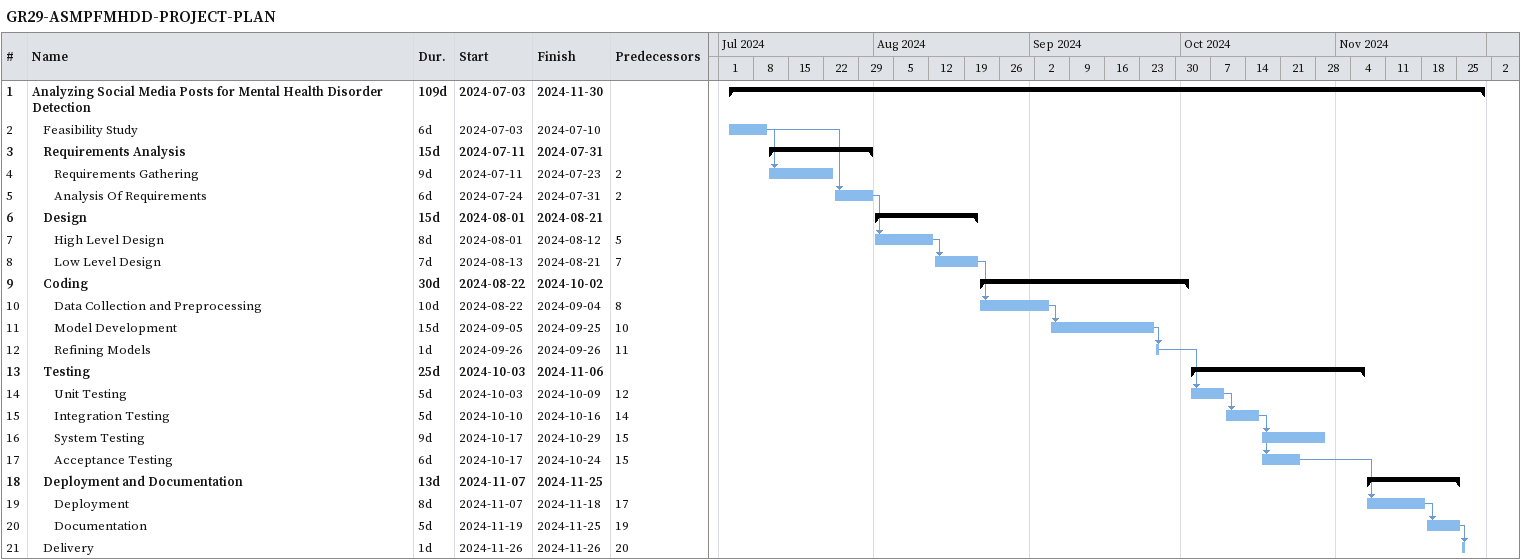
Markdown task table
GR29-ASMPFMHDD-PROJECT-PLAN

| ID | Level | Task | Duration | Start | Finish | Predecessors |
|---|---|---|---|---|---|---|
| 1 | 1 | **Analyzing Social Media Posts for Mental Health Disorder Detection** | 109d | 2024-07-03 | 2024-11-30 |  |
| 2 | 2 | Feasibility Study | 6d | 2024-07-03 | 2024-07-10 |  |
| 3 | 2 | **Requirements Analysis** | 15d | 2024-07-11 | 2024-07-31 |  |
| 4 | 3 | Requirements Gathering | 9d | 2024-07-11 | 2024-07-23 | 2 |
| 5 | 3 | Analysis Of Requirements | 6d | 2024-07-24 | 2024-07-31 | 2 |
| 6 | 2 | **Design** | 15d | 2024-08-01 | 2024-08-21 |  |
| 7 | 3 | High Level Design | 8d | 2024-08-01 | 2024-08-12 | 5 |
| 8 | 3 | Low Level Design | 7d | 2024-08-13 | 2024-08-21 | 7 |
| 9 | 2 | **Coding** | 30d | 2024-08-22 | 2024-10-02 |  |
| 10 | 3 | Data Collection and Preprocessing | 10d | 2024-08-22 | 2024-09-04 | 8 |
| 11 | 3 | Model Development | 15d | 2024-09-05 | 2024-09-25 | 10 |
| 12 | 3 | Refining Models | 1d | 2024-09-26 | 2024-09-26 | 11 |
| 13 | 2 | **Testing** | 25d | 2024-10-03 | 2024-11-06 |  |
| 14 | 3 | Unit Testing | 5d | 2024-10-03 | 2024-10-09 | 12 |
| 15 | 3 | Integration Testing | 5d | 2024-10-10 | 2024-10-16 | 14 |
| 16 | 3 | System Testing | 9d | 2024-10-17 | 2024-10-29 | 15 |
| 17 | 3 | Acceptance Testing | 6d | 2024-10-17 | 2024-10-24 | 15 |
| 18 | 2 | **Deployment and Documentation** | 13d | 2024-11-07 | 2024-11-25 |  |
| 19 | 3 | Deployment | 8d | 2024-11-07 | 2024-11-18 | 17 |
| 20 | 3 | Documentation | 5d | 2024-11-19 | 2024-11-25 | 19 |
| 21 | 2 | Delivery | 1d | 2024-11-26 | 2024-11-26 | 20 |
